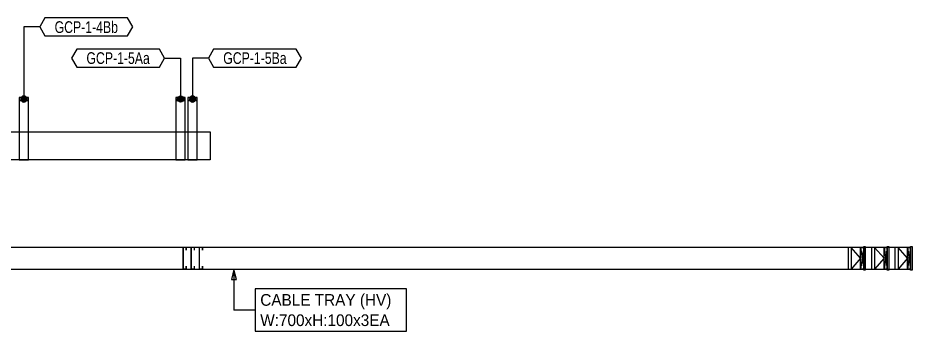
# Model space of a CAD drawing. Header units: millimetres. Extents: x 14100 to 374841, y -351975 to 881100.
# Drawn here: x 147719 to 176354, y -53578 to -43542 of the extents above; entities that cross this region are included whole.
import ezdxf
from ezdxf.enums import TextEntityAlignment as Align

# ---------------------------------------------------------------- set-up
doc = ezdxf.new("R2010")
doc.units = ezdxf.units.MM
doc.header["$LTSCALE"] = 150
for name, color, linetype in [('-----26 Electrical Cable Tray_HV_GEN A', 1, 'Continuous'), ('-----26 Electrical Cable Tray_HV_GEN B', 30, 'Continuous'), ('-----26 Electrical Cable Tray_HV_N', 30, 'Continuous'), ('-----26 Electrical Cable Tray_HV_발전기 B', 103, 'Continuous'), ('-----29 주기', 1, 'Continuous'), ('-----30 Text', 2, 'Continuous'), ('-----99 Cable Schedule', 2, 'Continuous')]:
    doc.layers.add(name, color=color, linetype=linetype)
doc.styles.add('ELEC', font='')
doc.styles.get('ELEC').set_extended_font_data('Dotum')

# ---------------------------------------------------------------- blocks, each defined once
blk = doc.blocks.new('A$529866197279')
at = {"color": 0}
for p, q in [((0, 400), (0, 500)), ((0, 500), (700, 500)), ((0, 0), (0, 400)), ((700, 500), (700, 400)), ((700, 400), (700, 0)), ((700, 0), (0, 0))]:
    blk.add_line(p, q, dxfattribs=at)
at = {"color": 8}
for p, q in [((350, 100), (0, 400)), ((0, 400), (700, 400)), ((350, 100), (700, 400)), ((700, 100), (0, 100)), ((0, 100), (700, 0)), ((0, 0), (700, 100))]:
    blk.add_line(p, q, dxfattribs=at)
blk = doc.blocks.new('A$C9a0ab699')
h = blk.add_hatch(color=0)
edge = h.paths.add_edge_path()
edge.add_arc((64.00719340983778, 64.00719340983778), 64.0071934098378, 720.0000000000341, 1080.000000000034, ccw=False)
at = {"color": 0}
blk.add_circle((64.00719340983778, 64.00719340983778), 64.0071934098378, dxfattribs=at)

msp = doc.modelspace()

# ---------------------------------------------------------------- linework, layer by layer
at = {"layer": '-----26 Electrical Cable Tray_HV_GEN A'}
for p, q in [((153079.4171782623, -46193.29542534349), (152779.4171782623, -46093.29542534349)), ((152779.4171782623, -46193.29542534349), (153079.4171782623, -46093.29542534349))]:
    msp.add_line(p, q, dxfattribs=at)
for points, elevation in [([(153079.4171782623, -46193.29542534349), (153079.4171782623, -46093.29542534349), (152779.4171782623, -46093.29542534349), (152779.4171782623, -46193.29542534349)], -1.54316455197939e-10), ([(153079.4171782623, -48094.98339699743), (153079.4171782623, -46093.29542534349), (152779.4171782623, -46093.29542534349), (152779.4171782623, -48094.98339699743)], -1.54316455197939e-10), ([(153879.1434375347, -48094.98339699743), (129721.5277006348, -48094.98339699743), (129721.5277006348, -47194.98339699743), (153879.1434375347, -47194.98339699743)], 1.610118000154954e-10)]:
    msp.add_lwpolyline(points, close=True, dxfattribs=dict(at, elevation=elevation))
at = {"layer": '-----26 Electrical Cable Tray_HV_GEN B'}
for p, q in [((148059.4171782623, -46193.29542534349), (147759.4171782623, -46093.29542534349)), ((147759.4171782623, -46193.29542534349), (148059.4171782623, -46093.29542534349)), ((153459.4171782623, -46193.29542534349), (153159.4171782623, -46093.29542534349)), ((153159.4171782623, -46193.29542534349), (153459.4171782623, -46093.29542534349))]:
    msp.add_line(p, q, dxfattribs=at)
for points, elevation in [([(148059.4171782623, -46193.29542534349), (148059.4171782623, -46093.29542534349), (147759.4171782623, -46093.29542534349), (147759.4171782623, -46193.29542534349)], -1.275878977919365e-10), ([(148059.4171782623, -48094.98339699743), (148059.4171782623, -46093.29542534349), (147759.4171782623, -46093.29542534349), (147759.4171782623, -48094.98339699743)], -1.275878977919365e-10), ([(153459.4171782623, -46193.29542534349), (153459.4171782623, -46093.29542534349), (153159.4171782623, -46093.29542534349), (153159.4171782623, -46193.29542534349)], -1.543164551979391e-10), ([(153459.4171782623, -48094.98339699743), (153459.4171782623, -46093.29542534349), (153159.4171782623, -46093.29542534349), (153159.4171782623, -48094.98339699743)], -1.543164551979391e-10), ([(153879.1434375347, -48094.98339699743), (136803.5713122935, -48094.98339699744), (136803.5713122935, -47194.98339699744), (153879.1434375347, -47194.98339699743)], 1.610118000154954e-10)]:
    msp.add_lwpolyline(points, close=True, dxfattribs=dict(at, elevation=elevation))
at = {"layer": '-----26 Electrical Cable Tray_HV_N', "color": 1}
msp.add_line((155320.828261568, -52903.28395426254), (154635.8472319932, -52903.28395426254), dxfattribs=at)
at = {"layer": '-----26 Electrical Cable Tray_HV_N', "color": 1, "elevation": -3.128132878613593e-10}
msp.add_lwpolyline([(154635.8468730764, -51600.11571464739), (154555.8468730764, -51920.11571464739), (154715.8468730764, -51920.11571464739), (154635.8468730764, -51600.11571464739), (154635.8472319932, -52903.28395426254)], dxfattribs=at)
msp.add_lwpolyline([(155320.828261568, -52228.28395426254), (155320.828261568, -53578.28395426254), (160166.8476637073, -53578.28395426254), (160166.8476637073, -52228.28395426254)], close=True, dxfattribs=at)
at = {"layer": '-----26 Electrical Cable Tray_HV_발전기 B', "elevation": -3.128132878613593e-10}
msp.add_lwpolyline([(176303.5705733171, -51594.9824098852), (176303.5705733171, -50894.9824098852), (147353.5713123025, -50894.98240988508), (147353.5713123025, -51594.98240988508)], close=True, dxfattribs=at)
at = {"layer": '-----26 Electrical Cable Tray_HV_발전기 B', "ltscale": 7.5, "const_width": 50, "elevation": -3.128132878613593e-10}
for points in [[(153109.9717944532, -51494.98240988508), (153109.9717944532, -51594.98240988508), (153009.9717944532, -51594.98240988508), (153009.9717944532, -50894.98240988508), (153109.9717944532, -50894.98240988508), (153109.9717944532, -50994.98240988508)], [(153369.7932600228, -51494.98240988508), (153369.7932600228, -51594.98240988508), (153269.7932600228, -51594.98240988508), (153269.7932600228, -50894.98240988508), (153369.7932600228, -50894.98240988508), (153369.7932600228, -50994.98240988508)], [(153629.6147255923, -51494.98240988508), (153629.6147255923, -51594.98240988508), (153529.6147255923, -51594.98240988508), (153529.6147255923, -50894.98240988508), (153629.6147255923, -50894.98240988508), (153629.6147255923, -50994.98240988508)]]:
    msp.add_lwpolyline(points, dxfattribs=at)
at = {"layer": '-----29 주기'}
for points, elevation in [([(148586.9059337921, -43542.25754093348), (148420.1960435801, -43831.00754093523), (148586.9059337947, -44119.75754093872), (151232.7168129014, -44119.75754093872), (151399.4267031248, -43831.00754093523), (151232.7168128989, -43542.25754093348)], 7.173129014929948e-10), ([(149606.1175436116, -44542.25754093348), (149439.4076533997, -44831.00754093523), (149606.1175436143, -45119.75754093872), (152251.928422721, -45119.75754093872), (152418.6383129444, -44831.00754093523), (152251.9284227185, -44542.25754093348)], 3.247652379101226e-10), ([(153986.9059337921, -44542.25754093348), (153820.1960435801, -44831.00754093523), (153986.9059337946, -45119.75754093872), (156632.7168129015, -45119.75754093872), (156799.4267031248, -44831.00754093523), (156632.7168128989, -44542.25754093348)], 7.173129014929948e-10)]:
    msp.add_lwpolyline(points, close=True, dxfattribs=dict(at, elevation=elevation))
at = {"layer": '-----99 Cable Schedule', "color": 1}
for points, elevation in [([(148420.1960435801, -43831.00754093523), (147909.4171782623, -43831.00754093523), (147909.4171782623, -46143.29542534349)], 7.173129014929948e-10), ([(152418.6383129444, -44831.00754093523), (152929.4171782623, -44831.00754093523), (152929.4171782623, -46143.29542534349)], 3.247652379101226e-10), ([(153820.1960435801, -44831.00754093523), (153309.4171782623, -44831.00754093523), (153309.4171782623, -46143.29542534349)], 7.173129014929948e-10)]:
    msp.add_lwpolyline(points, dxfattribs=dict(at, elevation=elevation))
at = {"color": 0, "elevation": 1.43406932720534e-09}
for points in [[(174703.5705733171, -50919.9824098852), (174703.5705733171, -50894.9824098852), (174803.5705733171, -50894.9824098852), (174803.5705733171, -51594.9824098852), (174703.5705733171, -51594.9824098852), (174703.5705733171, -51569.9824098852)], [(174803.5705733171, -50869.9824098852), (174853.5705733171, -50869.9824098852), (174853.5705733171, -51619.9824098852), (174803.5705733171, -51619.9824098852), (174803.5705733171, -50869.9824098852)], [(175453.5705733171, -50919.9824098852), (175453.5705733171, -50894.9824098852), (175553.5705733171, -50894.9824098852), (175553.5705733171, -51594.9824098852), (175453.5705733171, -51594.9824098852), (175453.5705733171, -51569.9824098852)], [(175553.5705733171, -50869.9824098852), (175603.5705733171, -50869.9824098852), (175603.5705733171, -51619.9824098852), (175553.5705733171, -51619.9824098852), (175553.5705733171, -50869.9824098852)], [(176203.5705733171, -50919.9824098852), (176203.5705733171, -50894.9824098852), (176303.5705733171, -50894.9824098852), (176303.5705733171, -51594.9824098852), (176203.5705733171, -51594.9824098852), (176203.5705733171, -51569.9824098852)], [(176303.5705733171, -50869.9824098852), (176353.5705733171, -50869.9824098852), (176353.5705733171, -51619.9824098852), (176303.5705733171, -51619.9824098852), (176303.5705733171, -50869.9824098852)]]:
    msp.add_lwpolyline(points, dxfattribs=at)

# ---------------------------------------------------------------- block references
at = {"layer": '-----26 Electrical Cable Tray_HV_발전기 B', "xscale": -1, "rotation": 90}
for p in [(174803.5705733171, -50894.9824098852), (175553.5705733171, -50894.9824098852), (176303.5705733171, -50894.9824098852)]:
    msp.add_blockref('A$529866197279', p, dxfattribs=at)
at = {"layer": '-----99 Cable Schedule', "color": 1, "yscale": 1.5, "zscale": 1.5}
for p, xscale, rotation in [((148005.427968377, -46047.28463522873), -1.5, 90), ((152833.4063881475, -46047.28463522873), 1.5, 270), ((153405.427968377, -46047.28463522873), -1.5, 90)]:
    msp.add_blockref('A$C9a0ab699', p, dxfattribs=dict(at, xscale=xscale, rotation=rotation))

# ---------------------------------------------------------------- texts
at = {"layer": '-----26 Electrical Cable Tray_HV_발전기 B', "style": 'ELEC'}
for s, p in [('CABLE TRAY (HV)', (155480.828261568, -52578.28395426254)), ('W:700xH:100x3EA', (155480.828261568, -53228.28395426254))]:
    msp.add_text(s, height=375, dxfattribs=at).set_placement(p, align=Align.MIDDLE_LEFT)
at = {"layer": '-----30 Text', "linetype": 'Continuous', "style": 'ELEC', "width": 0.8}
for s, p in [('GCP-1-4Bb', (149909.8113733467, -43831.00754093604)), ('GCP-1-5Aa', (150929.0229831663, -44831.00754093604)), ('GCP-1-5Ba', (155309.8113733468, -44831.00754093604))]:
    msp.add_text(s, height=375, dxfattribs=at).set_placement(p, align=Align.MIDDLE)
at = {"color": 0, "style": 'ELEC', "width": 0.7}
for p in [(174753.5705733171, -51244.9824098852, 1.805614250534788e-09), (175503.5705733171, -51244.9824098852, 1.805614250534788e-09), (176253.5705733171, -51244.9824098852, 1.805614250534788e-09)]:
    msp.add_text('HV 트레이-발전기', height=50.00000000000002, rotation=270, dxfattribs=at).set_placement(p, align=Align.MIDDLE_CENTER)

doc.saveas('drawing.dxf')
